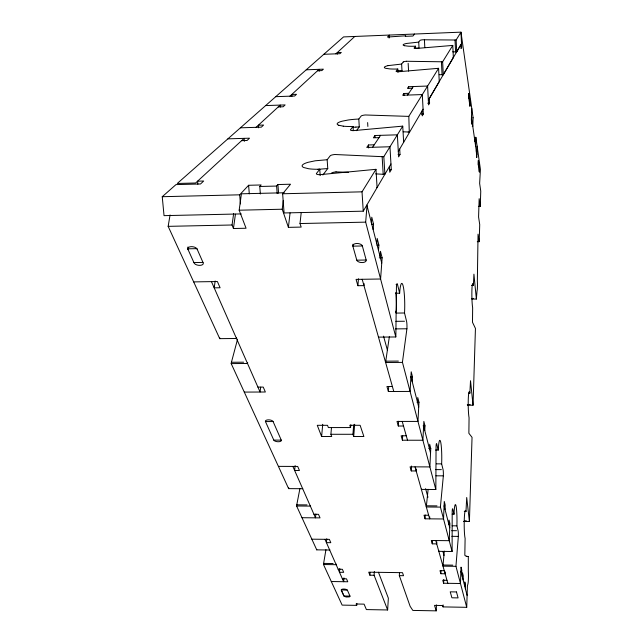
<?xml version="1.0" encoding="UTF-8"?>
<svg xmlns="http://www.w3.org/2000/svg" width="643" height="643" viewBox="0 0 643 643"><rect width="100%" height="100%" fill="white"/><g stroke="black" fill="none" stroke-linecap="round" stroke-linejoin="round"><path stroke-width="0.96" d="M399.496 572.792L399.327 575.638L410.13 606.317L412.838 610.424L436.227 610.85L434.515 605.376L442.625 605.521L443.035 606.904L466.722 607.322L467.413 585.918L467.935 583.892A8.327 0.747 89.9 0 0 468.321 571.378L468.305 556.75L464.961 555.576L464.833 554.748L465.106 538.4A14.548 1.342 89.8 0 1 464.278 519.44A14.548 1.342 89.8 0 1 465.99 511.402L466.705 497.497L469.406 521.473L463.499 521.417M469.406 521.473L472.042 437.353L468.876 433.286L469.06 417.717A13.68 1.238 89.3 0 1 468.273 399.367A13.68 1.238 89.3 0 1 469.864 393.178L470.515 380.72L473.047 405.219L467.405 405.235M473.047 405.219L475.442 328.436L472.492 322.264L472.653 307.82A12.973 1.133 88.9 0 1 471.914 290.041A12.973 1.133 88.9 0 1 473.393 285.412L473.923 274.167L476.367 299.043L471.866 299.108M476.367 299.043L477.042 290.845A7.177 0.611 88.9 0 0 477.347 280.959L478.046 234.148L479.196 241.655L477.299 241.696M479.196 241.655L479.718 224.568L478.585 216.988L479.156 198.687L480.281 206.347L478.416 206.387M480.281 206.347L480.755 191.148L479.638 183.432L480.417 169.447L475.868 137.345A3.545 2.082 1.7 0 0 475.121 137.417L474.88 137.465M463.113 579.906L463.249 575.831L462.494 572.873L462.357 576.924M464.672 585.95L464.801 581.907L465.532 584.784L465.403 588.779M478.328 165.066L478.336 160.356L478.247 164.367L479.397 172.123L479.477 168.128L478.464 160.83M479.268 171.657L479.405 167.437M474.743 141.42L474.807 139.587M475.579 145.881L475.868 137.345M461.658 574.199L461.795 570.14L461.031 567.134L460.476 583.506L443.614 583.241L442.762 580.267L446.989 580.332M476.254 150.607L476.744 157.527L477.122 146.178M471.777 108.474L471.359 120.008L471.986 124.332L472.083 121.439M244.348 141.307L244.107 138.358L195.609 182.998L177.267 183.472L343.547 36.916L460.983 32.15L473.095 117.782L472.79 126.382A3.633 2.162 1.8 0 1 472.275 126.374M468.779 98.331L468.803 93.396L468.699 97.551L469.985 106.328L470.089 102.189L468.948 93.966M469.848 105.773L470.009 101.417M448.862 524.375L449.031 520.091L449.907 523.539L449.24 540.691L431.3 540.49L432.265 543.841L436.726 543.89L436.806 541.92M445.02 509.409L445.197 505.06L444.273 501.436L443.549 518.973L425.055 518.813L424.018 515.212L428.656 515.252M443.614 583.241L443.766 579.472M443.035 606.904L443.115 604.902M445.221 571.876L445.141 573.789L440.873 573.725L439.989 570.663L444.281 570.719M436.227 610.85L436.476 604.918M440.873 573.725L440.994 570.863M432.265 543.841L432.401 540.884M429.468 448.87L429.693 444.273L430.77 448.493L429.886 466.914L410.081 466.842L411.263 470.941L416.182 470.957L416.286 468.988M429.757 516.908L429.669 518.853L415.024 466.866M425.055 518.813L425.232 515.051M424.758 430.521L424.991 425.851L423.858 421.39L422.893 440.246L402.414 440.222L401.136 435.793L406.272 435.793M417.508 402.309L417.765 397.527L418.971 402.253L417.95 421.414L396.996 421.43L398.314 426.02L403.523 426.02M411.263 470.941L411.528 466.022M412.211 381.685L412.485 376.83L411.207 371.807L410.081 391.426L388.372 391.507L386.933 386.515L392.383 386.491M402.414 440.222L402.687 435.512M398.314 426.02L398.612 421.253M325.937 549.701L323.622 563.405A4.405 0.788 -88.8 0 0 323.493 564.522L342.132 605.111L356.704 605.368L356.109 604.002L364.091 604.139L366.397 609.58L387.633 609.966L388.356 598.175L378.454 572.246M388.372 391.507L388.702 386.604M387.633 609.966L374.097 575.268L374.355 571.49M374.097 575.268L369.91 575.212L370.103 572.374M356.704 605.368L356.849 603.391M380.085 256.589L380.471 251.309L382.135 257.819L380.592 279.006L356.069 279.384L357.894 285.709L363.97 285.621L364.131 283.643M378.494 250.408L378.888 245.112L377.184 238.424L376.782 243.737M373.141 229.559L373.559 224.198L371.775 217.221L371.357 222.607M389.087 38.05L389.312 35.1L387.456 37.053L405.733 35.791L405.267 36.338L412.927 36.024L414.558 34.055M331.475 427.699L330.896 434.282L331.724 436.501L321.613 436.493L317.272 425.312L327.52 425.304L328.372 427.571L350.588 427.563L349.8 425.288L360.12 425.288L363.882 436.517L353.706 436.509L352.935 434.29L353.682 424.862M353.706 436.509L354.671 424.276M343.949 577.904L343.651 581.714L324.972 539.324M378.502 336.747A5.9 0.884 89.4 0 1 378.478 337.125L395.799 336.964L365.674 222.14L367.008 205.696M350.588 427.563L350.821 424.718M339.793 568.492L339.496 572.27L343.675 572.326L342.357 569.288L338.154 569.232M452.166 514.183L454.03 514.199A15.512 1.527 89.8 0 1 455.991 505.728A15.512 1.527 89.8 0 1 456.9 525.845L458.097 530.724A4.38 0.426 89.9 0 1 458.346 536.399L456.032 565.197A4.485 0.434 90 0 0 455.967 566.33L466.722 607.322M357.894 285.709L358.464 278.789M326.773 538.738L326.435 542.636L330.799 542.684L329.361 539.364L311.847 539.18M353.023 244.195L352.854 246.156L356.801 260.174A4.75 2.468 4.7 0 0 362.178 262.569A4.75 2.468 4.7 0 0 366.172 260.005L362.355 245.972A4.814 2.54 4.8 0 0 356.897 243.496A4.814 2.54 4.8 0 0 352.854 246.148L362.355 245.972M455.967 566.33L442.995 566.153A4.477 0.474 -89.9 0 1 443.059 565.02L444.297 551.139M315.866 513.998L315.512 517.84L292.862 466.424M321.613 436.493L322.73 424.3M435.592 450.068L438.253 450.076A16.75 1.825 89.7 0 1 440.616 441.797A16.75 1.825 89.7 0 1 441.645 463.868L443.067 469.631A4.726 0.506 89.7 0 1 443.349 475.844L440.503 505.904A4.839 0.522 89.9 0 0 440.431 507.102L452.077 551.501L438.823 551.34A4.589 0.498 -89.9 0 0 438.839 550.705M295.137 465.612L294.647 470.467L299.445 470.491L297.693 466.44L278.403 466.368M440.431 507.102L426.325 506.997A4.831 0.563 -90 0 1 426.413 505.8L428.125 489.339M283.258 200.512L282.229 209.224L288.402 227.357L301.173 227.092L300.008 223.539L301.173 212.962M288.402 227.357L290.057 212.97M260.656 387.199L260.085 392.029L211.443 281.626M395.413 293.256L399.649 293.2A19.812 2.644 89.2 0 1 403.161 286.063A19.812 2.644 89.2 0 1 404.519 312.988L406.545 321.219A5.57 0.731 89.3 0 1 406.923 328.774L402.582 361.061A5.723 0.764 89.5 0 0 402.47 362.395L435.809 489.5L421.374 489.411A4.967 0.595 90 0 0 421.39 489.082M233.658 213.524L232.051 224.994L233.441 228.506L246.068 228.241L239.164 210.205L241.422 193.808L284.182 192.763M233.441 228.506L235.434 214.199M215.172 281.015L214.191 287.847L220.091 287.759L217.39 281.53L193.664 281.899M402.47 362.395L385.631 362.507A5.707 0.82 89.6 0 1 385.76 361.181L389.353 336.755M187.724 248.817L196.911 248.648L203.18 262.85A4.694 2.371 8.1 0 1 199.732 265.366A4.694 2.371 8.1 0 1 194.114 263.011L187.724 248.817L188.021 246.944M236.576 337.728A5.787 1.399 90 0 1 236.495 338.491L219.737 338.652L168.153 226.352L170.073 214.955M329.73 549.387A4.541 0.796 -89 0 1 329.69 550.014L316.75 549.861L296.608 506.001A4.75 0.94 -89 0 1 296.769 504.819L299.919 488.584M302.708 488.383A4.903 0.956 -89.2 0 1 302.684 488.712L288.627 488.632L231.191 363.592A5.602 1.358 -89.7 0 1 231.432 362.282L237.572 339.174M374.21 144.812L368.463 144.98L366.775 147.44L389.955 146.765L391.29 169.631L389.754 172.292L389.417 166.545M399.705 149.007L400.018 154.481L398.612 156.916L397.358 134.829L374.99 135.504L373.39 137.819L379.016 137.65M408.763 93.323L403.9 93.492L402.695 95.244L422.306 94.569L423.335 114.012L422.242 115.901L421.985 111.022M455.943 51.818A4.019 0.53 -2.8 0 0 456.723 51.794L456.136 39.987L460.975 32.182L461.69 47.413L461.031 48.555L460.854 44.729L429.339 98.483L429.58 103.161L428.576 104.913L427.595 86.041L408.57 86.709L407.421 88.372L412.203 88.204M277.181 193.583L276.603 186.06L277.913 184.541L290.523 184.219L282.639 193.768L284.085 212.954L363.247 211.177L390.952 163.933M398.298 151.41L423.078 109.165M428.326 100.212L439.257 81.581L438.59 68.303L398.387 71.751A4.501 0.707 -3.3 0 1 396.096 71.172L397.784 69.002A15.44 2.371 -3.3 0 1 389.698 68.897L385.832 68.335A15.44 2.371 -3.3 0 1 388.05 65.634M442.304 74.765A4.38 0.739 -3.1 0 0 443.26 74.749L453.355 57.54L452.776 45.412L416.262 48.466A4.091 0.587 -3.3 0 1 414.526 48.313A4.115 0.587 -3.2 0 1 414.132 48.008L415.531 46.2A14.074 1.977 -3.2 0 1 408.104 46.167L404.551 45.717M456.699 51.842L461.505 43.636M363.247 211.177L362.025 191.831L375.978 169.318L319.322 174.719A6.285 1.382 -4 0 1 316.436 173.497L319.748 169.246L320.19 175.587M383.662 174.269A6.052 1.31 -3.3 0 0 384.892 174.269L383.815 156.675L402.743 126.132L353.152 130.658A5.522 1.061 -3.6 0 1 350.917 130.312A5.554 1.069 -3.5 0 1 350.499 129.741L353.055 126.462A18.888 3.561 -3.6 0 1 343.249 126.173M408.152 132.032A5.2 1.061 -3.3 0 0 409.278 132.04L408.819 116.335L438.59 68.303M443.284 74.717L442.641 61.768L452.776 45.412M372.562 147.271L380.568 135.335M407.59 95.076L413.32 86.54M322.882 174.984L327.761 168.546L327.158 159.729L330.213 155.807A6.012 1.262 -3.7 0 1 331.7 155.067A5.972 1.246 -3.8 0 1 334.85 154.505L382.143 156.667A5.98 1.238 -3.4 0 0 383.831 156.651M356.431 130.69L359.292 126.912L358.802 119.076L361.181 116.013A5.313 0.973 -3.6 0 1 365.224 114.976L407.34 116.343A5.216 0.997 -3.3 0 0 408.426 116.359L408.819 116.335M401.152 71.646L401.988 70.537L401.626 64.059L403.233 62.001M415.177 48.257L419.035 48.024L418.722 42.1L420.056 40.388A3.979 0.555 -3.1 0 1 420.932 40.059A3.954 0.547 -3.2 0 1 422.949 39.77L455.019 40.011A3.954 0.539 -3 0 0 456.144 39.979M260.367 193.993L259.772 186.478L261.146 184.967L248.608 185.28L239.678 194.813L162.245 196.71L164.037 215.646L241.246 213.91M256.083 127.33L280.252 105.082L280.396 107.035M289.929 96.177L319.097 69.323L319.225 71.236M335.919 53.835L354.791 36.458M162.245 196.71L175.981 184.605L200.528 183.978L203.686 181.021L197.586 181.181L197.859 184.236M388.067 65.634L401.626 64.059M317.827 169.334L327.761 168.546M336.016 171.874L348.41 172.308M406.432 61.27L441.709 61.784M355.909 127.073L359.292 126.912M418.722 42.1L406.408 43.475A14.074 1.977 -3.2 0 0 404.527 45.717M327.158 159.729L315.191 160.798L308.053 162.317A21.452 4.581 -3.9 0 0 303.737 167.526L308.728 168.763A21.444 4.581 -3.9 0 0 319.756 169.238M323.823 54.301L339.962 53.682L341.288 52.437L337.27 52.597L337.366 54.108M306.237 69.806L323.389 69.163L321.87 70.585L317.554 70.746M275.759 96.667L294.655 96.016L296.495 94.296L291.793 94.457L291.93 96.346M265.647 105.573L285.13 104.922L283.145 106.77L278.242 106.931M427.699 103.226L429.58 103.161M421.374 114.076L423.335 114.012M240.41 127.82L261.323 127.161L263.59 125.047L258.382 125.216L258.59 127.82M227.903 138.848L249.524 138.189L247.065 140.487L241.615 140.656M398.065 154.537L400.018 154.481M389.361 169.68L391.29 169.631M259.772 186.478L276.603 186.06M282.639 193.768L362.025 191.831M239.164 210.205L282.229 209.224M168.153 226.352L232.051 224.994M300.008 223.539L365.674 222.14M371.574 224.238L373.559 224.198M376.943 245.144L378.888 245.112M379.249 257.875L382.135 257.819M193.913 262.577L202.979 262.416M356.801 260.174L366.172 260.013M396.072 284.471L397.503 284.455L399.649 293.2M471.552 285.436L473.393 285.412M471.777 298.456L473.578 298.432M395.742 311.204L396.225 313.085L404.519 312.988M395.863 321.339L404.487 321.243M395.429 328.894L406.923 328.774M231.432 362.282L243.649 362.194M385.76 361.181L398.371 361.085M231.191 363.592L247.507 363.48A5.61 1.302 -89.8 0 1 247.668 362.467M410.483 376.838L412.485 376.83M257.915 387.102L263.228 387.078L265.366 392.005L244.284 392.093M468.425 393.178L469.864 393.178M417.026 402.261L418.971 402.253M467.316 404.608L470.137 404.6M265.455 421.567L273.09 421.559L281.272 440.117A3.826 1.591 5.7 0 1 278.258 441.741A3.826 1.591 5.7 0 1 273.797 440.109L265.455 421.567A3.914 1.672 5.9 0 1 268.517 419.847A3.914 1.672 5.9 0 1 273.098 421.559M423.094 425.851L424.991 425.851M330.896 434.282L352.935 434.29M452.696 51.818L455.847 51.858M273.797 440.109L281.272 440.117M428.801 448.484L430.77 448.493M436.42 463.852L441.645 463.868M435.753 469.607L441.339 469.623M435.914 475.812L443.349 475.844M439.257 74.668L442.352 74.733M296.769 504.819L307.057 504.9M426.413 505.8L436.983 505.88M296.608 506.001L310.344 506.105A4.758 0.9 -89.1 0 1 310.376 505.792M464.27 511.386L465.99 511.402M313.945 514.279L318.486 514.32L320.029 517.88L301.993 517.719M464.391 520.838L466.36 520.854M452.085 525.797L456.9 525.845M451.724 530.66L456.506 530.708M451.852 536.326L458.346 536.399M466.199 556.468L468.225 556.533M323.622 563.405L333.114 563.533M443.059 565.02L452.785 565.149M323.493 564.522L336.152 564.699A4.413 0.756 -88.9 0 1 336.209 564.112M399.327 575.638L403.547 575.702L402.502 572.672L368.712 572.182L369.91 575.212M342.349 578.756L346.497 578.821L347.775 581.77L331.298 581.521M347.381 590.178L341.24 589.88A3.094 1.053 4.5 0 1 344.134 589.06A3.094 1.053 4.5 0 1 347.381 590.17L350.065 596.262L349.438 596.881L346.304 597.009L344.142 596.326L341.28 590.073L343.933 595.989L349.985 596.085M375.608 173.867L383.59 174.317M403.193 131.791L408.201 132.008M343.266 126.165L338.732 125.248M362.186 279.287L393.789 391.491M402.221 421.43L407.517 440.23M435.777 540.546L447.825 583.314M383.533 336.136L387.512 350.564M425.594 488.68L427.965 497.272M442.971 551.702L444.008 555.448M366.84 205.045L381.749 263.075M410.933 376.677L418.722 407.011M423.616 426.076L430.553 453.066M444.096 505.792L449.746 527.799M460.894 571.209L467.099 595.362M438.253 450.076L436.758 444.008A4.871 0.539 89.7 0 0 436.058 446.395L435.85 488.117A4.975 0.555 89.8 0 1 435.809 489.5M454.03 514.199L452.776 509.087A4.501 0.45 89.8 0 0 452.19 511.539L452.109 550.215A4.597 0.458 90 0 1 452.077 551.501M471.464 117.114L476.841 154.69M239.678 194.813L240.426 203.919M248.608 185.28L249.299 193.84M277.913 184.541L278.564 193.125M353.055 126.462L353.312 130.465M374.99 135.504L375.102 137.449M375.978 169.318L377.087 187.579A6.358 1.479 -3.5 0 0 376.645 187.555M367.635 122.58L367.868 126.438M368.463 144.98L368.648 147.978M382.143 156.667L383.196 174.309M403.9 93.492L404.005 95.421M402.743 126.132L403.651 142.28M397.784 69.002L397.969 72.297M408.152 63.303L408.586 71.124M408.57 86.709L408.675 88.589M424.412 39.673L424.814 47.494M415.531 46.2L415.651 48.466M441.42 61.784L442.062 74.733M455.019 40.011L455.582 51.858M473.095 117.773A3.617 2.17 1.8 0 1 472.838 117.782M453.058 57.532A4.139 0.619 -3 0 1 453.363 57.516M442.625 61.792A4.397 0.707 -3.1 0 1 441.661 61.808M403.233 62.001A4.364 0.659 -3.3 0 1 406.456 61.262M397.736 70.762A15.376 2.459 -3.3 0 1 402.012 70.505M358.81 119.068A18.888 3.561 -3.6 0 0 348.265 119.984L342.076 121.206A18.888 3.561 -3.6 0 0 338.732 125.248M331.386 173.232A5.996 1.318 -3.8 0 1 336.048 171.858M352.372 127.402A18.864 3.617 -3.6 0 1 355.909 127.097M219.818 337.888A5.779 1.463 -90 0 1 219.737 338.652M288.707 487.619A4.895 0.997 -89.1 0 1 288.627 488.632M316.782 549.548A4.533 0.836 -88.9 0 1 316.75 549.861M187.925 249.267A4.766 2.443 8.4 0 1 191.405 246.663A4.766 2.443 8.4 0 1 197.12 249.098M397.503 284.455A5.779 0.788 89.1 0 0 396.45 286.481L395.863 335.373A5.916 0.82 89.4 0 1 395.799 336.964M395.863 292.597A19.796 2.757 89.2 0 1 396.225 313.085M456.466 591.946L450.229 591.841L451.908 597.797L458.089 597.902L456.466 591.946"/></g></svg>
